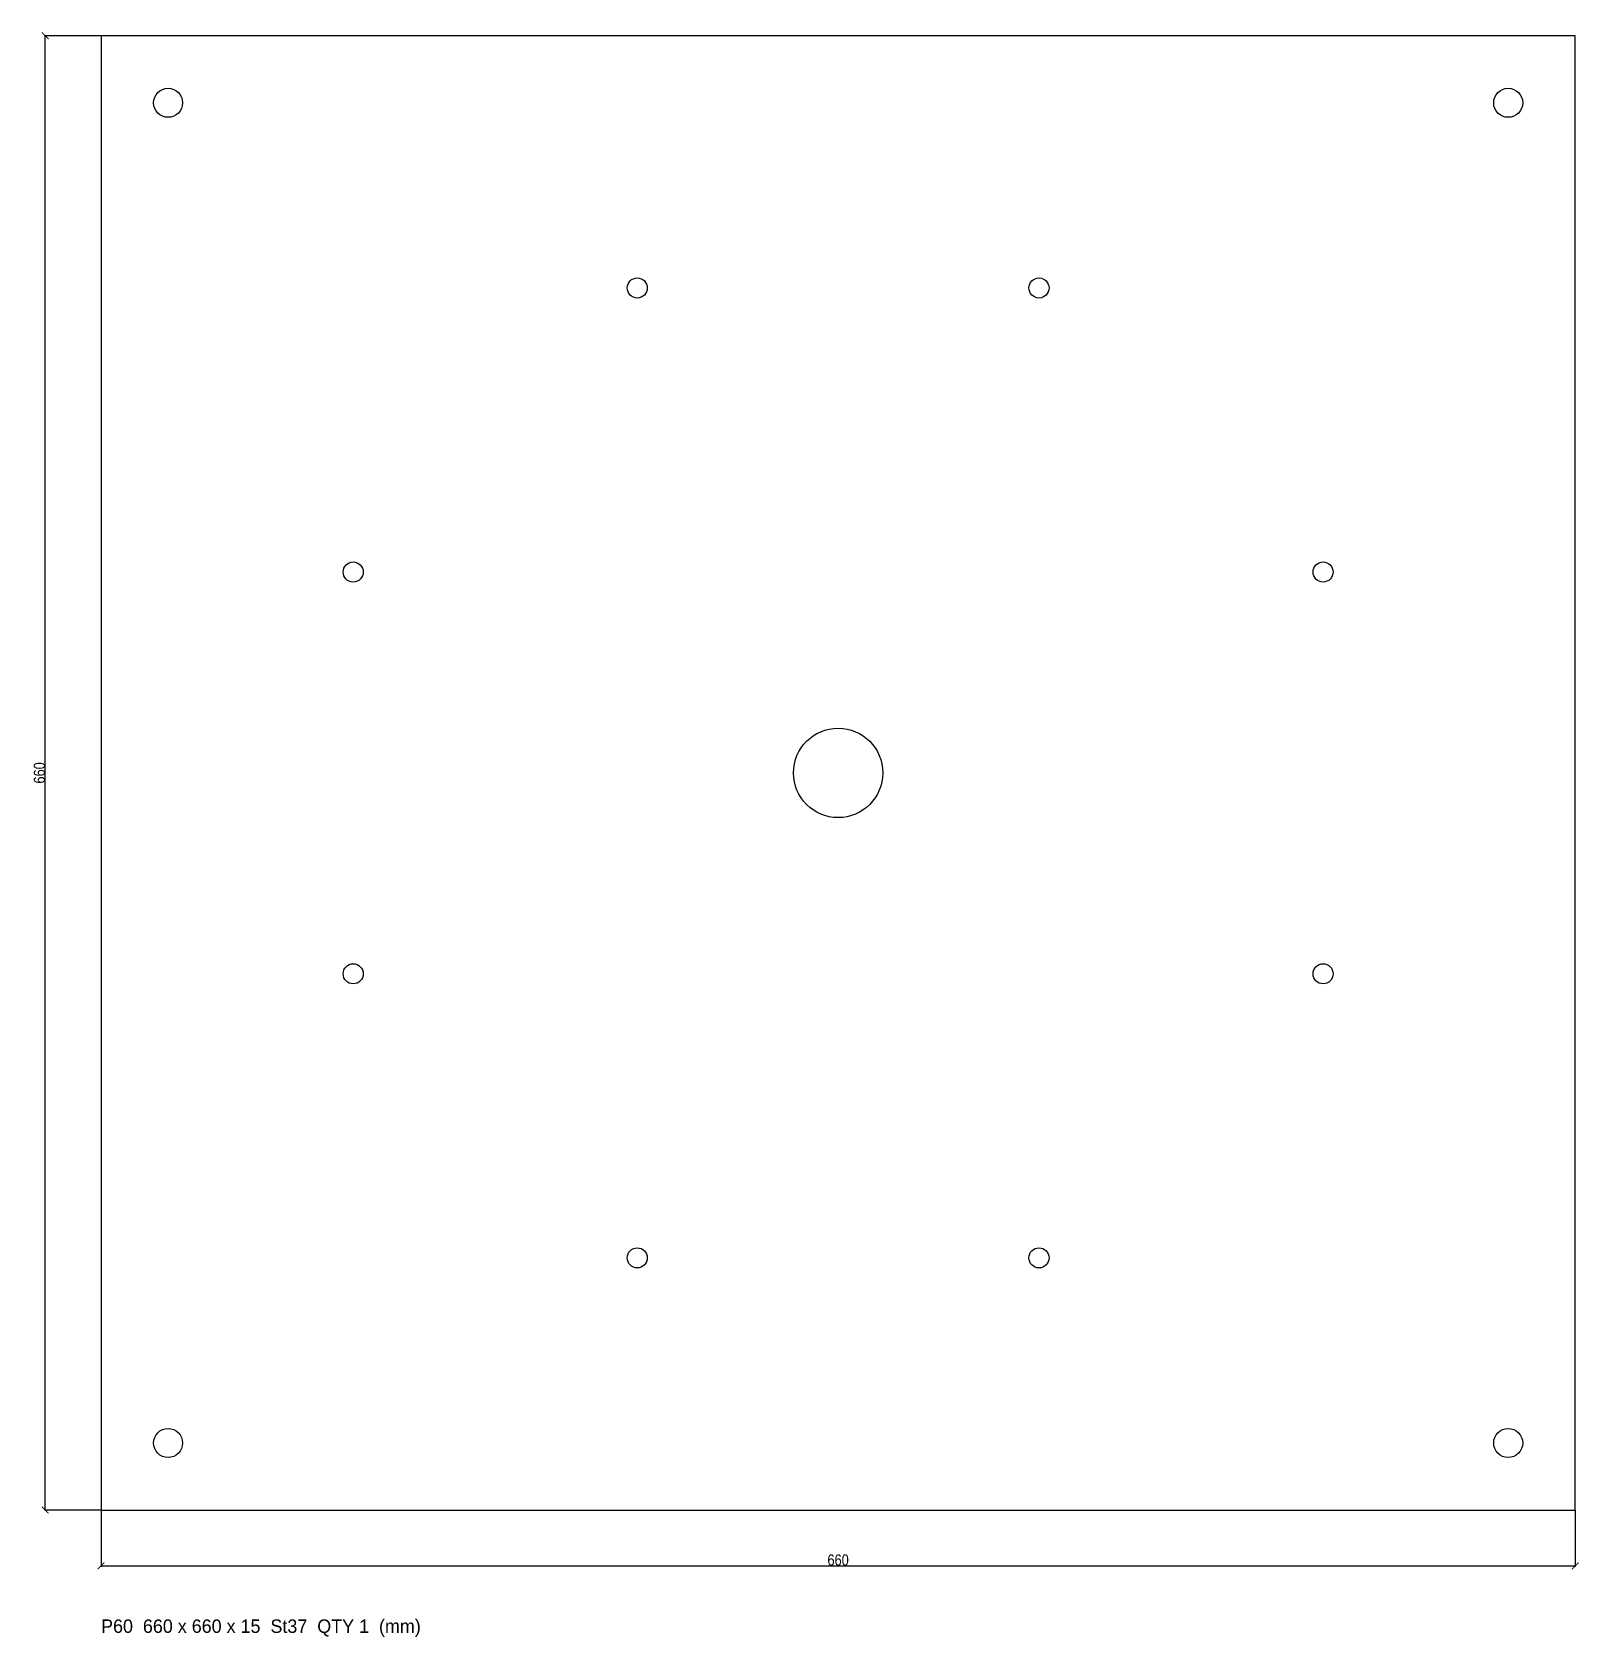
# Model space of a CAD drawing. Header units: millimetres. Extents: x -361 to 332, y -387 to 332.
import ezdxf

# ---------------------------------------------------------------- set-up
doc = ezdxf.new("R2010")
doc.units = ezdxf.units.MM
for name, color, linetype in [('CUT', 7, 'Continuous'), ('DIM', 5, 'Continuous'), ('HOLES', 1, 'Continuous'), ('TEXT', 3, 'Continuous')]:
    doc.layers.add(name, color=color, linetype=linetype)
doc.styles.add('OpenSansCondensed-Light', font='OpenSansCondensed-Light.ttf')
doc.dimstyles.new('EZDXF', dxfattribs={"dimtxt": 0.25, "dimasz": 0.175, "dimexe": 0.375, "dimexo": 0.125, "dimgap": 0.1, "dimtad": 1, "dimlfac": 100, "dimzin": 12, "dimdsep": 46, "dimtxsty": 'OpenSansCondensed-Light', "dimblk": 'ARCHTICK', "dimcen": 2.5, "dimazin": 3, "dimtfac": 0.5, "dimtmove": 2, "dimatfit": 3})

# ---------------------------------------------------------------- blocks, each defined once
blk = doc.blocks.new('_ARCHTICK')
at = {"color": 0, "linetype": 'BYBLOCK', "const_width": 0.15}
blk.add_lwpolyline([(-0.5, -0.5), (0.5, 0.5)], dxfattribs=at)

msp = doc.modelspace()

# ---------------------------------------------------------------- linework, layer by layer
at = {"layer": 'CUT'}
msp.add_lwpolyline([(-330, -330), (330, -330), (330, 330), (-330, 330)], close=True, dxfattribs=at)
at = {"layer": 'HOLES'}
for centre, radius in [((-300, 300), 6.5), ((300, 300), 6.5), ((-89.93, 217.11), 4.5), ((89.93, 217.11), 4.5), ((-217.11, 89.93), 4.5), ((217.11, 89.93), 4.5), ((0, 0), 20), ((-217.11, -89.93), 4.5), ((217.11, -89.93), 4.5), ((-89.93, -217.11), 4.5), ((89.93, -217.11), 4.5), ((-300, -300), 6.5), ((300, -300), 6.5)]:
    msp.add_circle(centre, radius, dxfattribs=at)

# ---------------------------------------------------------------- texts
at = {"layer": 'TEXT'}
msp.add_text('P60  660 x 660 x 15  St37  QTY 1  (mm)', height=6, dxfattribs=at).set_placement((-330, -385))

# ---------------------------------------------------------------- dimensions: what is measured, and where the dimension line sits
at = {"layer": 'DIM'}
msp.add_linear_dim(base=(-355, -330), p1=(-330, -330), p2=(-330, 330), angle=90, dimstyle='EZDXF', override={"dimtxt": 5, "dimasz": 3, "dimdec": 1, "dimlfac": 1, "dimzin": 8}, dxfattribs=at).render()
msp.add_linear_dim(base=(-330, -355), p1=(-330, -330), p2=(330, -330), dimstyle='EZDXF', override={"dimtxt": 5, "dimasz": 3, "dimdec": 1, "dimlfac": 1, "dimzin": 8}, dxfattribs=at).render()

doc.saveas('drawing.dxf')
